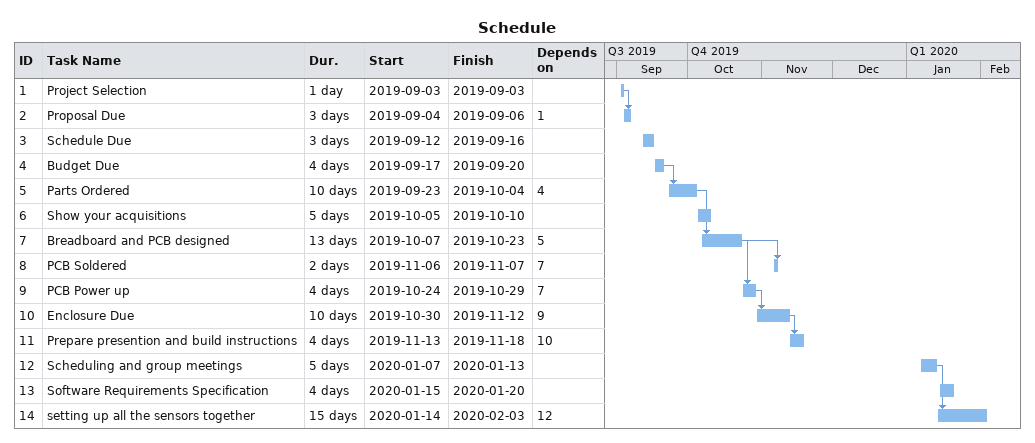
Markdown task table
Schedule

| ID | Task | Duration | Start | Finish | Predecessors |
|---|---|---|---|---|---|
| 1 | Project Selection | 1d | 2019-09-03 | 2019-09-03 |  |
| 2 | Proposal Due | 3d | 2019-09-04 | 2019-09-06 | 1 |
| 3 | Schedule Due | 3d | 2019-09-12 | 2019-09-16 |  |
| 4 | Budget Due | 4d | 2019-09-17 | 2019-09-20 |  |
| 5 | Parts Ordered | 10d | 2019-09-23 | 2019-10-04 | 4 |
| 6 | Show your acquisitions | 5d | 2019-10-05 | 2019-10-10 |  |
| 7 | Breadboard and PCB designed | 13d | 2019-10-07 | 2019-10-23 | 5 |
| 8 | PCB Soldered | 2d | 2019-11-06 | 2019-11-07 | 7 |
| 9 | PCB Power up | 4d | 2019-10-24 | 2019-10-29 | 7 |
| 10 | Enclosure Due | 10d | 2019-10-30 | 2019-11-12 | 9 |
| 11 | Prepare presention and build instructions | 4d | 2019-11-13 | 2019-11-18 | 10 |
| 12 | Scheduling and group meetings | 5d | 2020-01-07 | 2020-01-13 |  |
| 13 | Software Requirements Specification | 4d | 2020-01-15 | 2020-01-20 |  |
| 14 | setting up all the sensors together | 15d | 2020-01-14 | 2020-02-03 | 12 |
